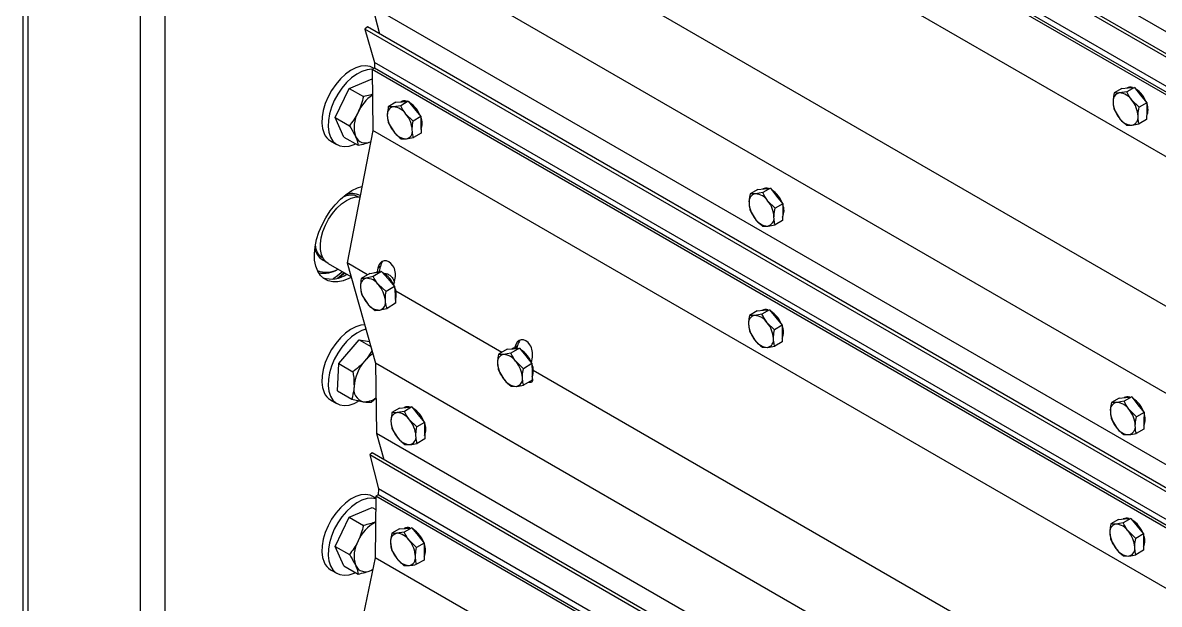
# Model space of a CAD drawing. Header units: millimetres. Extents: x -361 to 14022, y -1822 to 1455.
# Drawn here: x 3968.98 to 3989.14, y 875.41 to 885.72 of the extents above; entities that cross this region are included whole.
import ezdxf

# ---------------------------------------------------------------- set-up
doc = ezdxf.new("R2010")
doc.units = ezdxf.units.MM

msp = doc.modelspace()

# ---------------------------------------------------------------- linework, layer by layer
at = {"color": 7, "linetype": 'Continuous', "lineweight": 25}
for p, q in [((3968.976014, 941.413075), (3968.976014, 859.248655)), ((3969.067544, 941.285511), (3969.067544, 859.121092)), ((3971.056281, 940.137437), (3971.056281, 857.973018)), ((4037.697955, 857.598387), (3975.249491, 893.649118)), ((4037.697955, 857.210397), (3975.174702, 893.304302)), ((4037.697955, 857.146086), (3975.130388, 893.265573)), ((4037.697955, 856.47824), (3975.239249, 892.534883)), ((4037.697955, 856.528736), (3975.283441, 892.559868)), ((4037.697955, 856.631851), (3975.284352, 892.662456)), ((4037.697955, 855.380311), (3975.229543, 891.442557)), ((4037.697955, 851.183063), (3975.19244, 887.266728)), ((3989.405167, 880.609826), (3978.033815, 887.174368)), ((4037.697955, 849.916648), (3975.181245, 886.006776)), ((3975.181245, 886.006776), (3975.304079, 885.525604)), ((3975.091041, 885.648589), (3975.047014, 885.608799)), ((4037.697955, 849.506387), (3975.091041, 885.648589)), ((4037.697955, 849.44118), (3975.047014, 885.608799)), ((3975.047014, 885.608799), (3975.215331, 885.018439)), ((4037.697955, 848.947988), (3975.215331, 885.018439)), ((3975.215331, 885.018439), (3975.216543, 884.917081)), ((3975.216543, 884.917081), (3975.172353, 884.890871)), ((4037.697955, 848.795609), (3975.172353, 884.890871)), ((3975.172353, 884.890871), (3975.18526, 883.811644)), ((3975.209523, 884.912917), (3975.187756, 884.925483)), ((4037.697955, 848.84733), (3975.216543, 884.917081)), ((3974.767382, 884.557878), (3975.17209, 884.729555)), ((3975.17209, 884.729555), (3975.174298, 884.72828)), ((3974.518564, 884.040487), (3974.767382, 884.557878)), ((3974.767382, 884.557878), (3975.018647, 884.412826)), ((3988.472619, 884.55499), (3988.337683, 884.4787)), ((3988.55997, 884.49921), (3988.429091, 884.477797)), ((3988.472619, 884.55499), (3988.583762, 884.565245)), ((3988.560569, 884.563877), (3988.558937, 884.562954)), ((3988.694906, 884.5755), (3988.55997, 884.49921)), ((3988.583762, 884.565245), (3988.694906, 884.5755)), ((3988.694906, 884.5755), (3988.804733, 884.437681)), ((3988.804733, 884.437681), (3988.914561, 884.299863)), ((3975.595905, 884.312824), (3975.460975, 884.232793)), ((3975.680196, 884.251527), (3975.550851, 884.230455)), ((3975.595905, 884.312824), (3975.705516, 884.322191)), ((3975.681301, 884.320846), (3975.679876, 884.32)), ((3975.815126, 884.331558), (3975.680196, 884.251527)), ((3975.705516, 884.322191), (3975.815126, 884.331558)), ((3975.815126, 884.331558), (3975.926487, 884.194627)), ((3988.779625, 884.223573), (3988.650062, 884.350233)), ((3988.914561, 884.299863), (3988.779625, 884.223573)), ((3988.914561, 884.299863), (3988.913245, 884.151789)), ((3974.518564, 884.040487), (3974.769829, 883.895435)), ((3974.674453, 883.694773), (3974.518564, 884.040487)), ((3975.902916, 883.977666), (3975.771822, 884.102892)), ((3976.037847, 884.057697), (3975.902916, 883.977666)), ((3975.926487, 884.194627), (3976.037847, 884.057697)), ((3976.037847, 884.057697), (3976.039597, 883.911399)), ((3988.335052, 884.182553), (3988.425144, 884.033576)), ((3988.913245, 884.151789), (3988.911929, 884.003715)), ((3975.18526, 883.811644), (3974.728014, 881.462928)), ((4037.697955, 847.723834), (3975.18526, 883.811644)), ((3975.464474, 883.940197), (3975.5561, 883.791561)), ((3976.039597, 883.911399), (3976.041346, 883.765101)), ((3988.554707, 883.906916), (3988.646115, 883.906013)), ((3988.911929, 884.003715), (3988.776993, 883.927425)), ((3974.437817, 883.626409), (3974.548302, 883.562627)), ((3974.674453, 883.694773), (3974.925718, 883.549721)), ((3975.687195, 883.666336), (3975.777071, 883.663998)), ((3976.041346, 883.765101), (3975.906416, 883.68507)), ((3974.922373, 882.63783), (3974.908709, 882.645718)), ((3974.915883, 882.641382), (3974.908709, 882.645718)), ((3982.015697, 882.765861), (3981.880761, 882.689571)), ((3982.103048, 882.710081), (3981.972169, 882.688668)), ((3982.015697, 882.765861), (3982.126841, 882.776116)), ((3982.103647, 882.774748), (3982.102015, 882.773825)), ((3982.237984, 882.78637), (3982.103048, 882.710081)), ((3982.126841, 882.776116), (3982.237984, 882.78637)), ((3982.237984, 882.78637), (3982.347811, 882.648552)), ((3982.347811, 882.648552), (3982.457639, 882.510733)), ((3981.87813, 882.393424), (3981.968222, 882.244447)), ((3982.322703, 882.434443), (3982.19314, 882.561104)), ((3982.457639, 882.510733), (3982.322703, 882.434443)), ((3982.457639, 882.510733), (3982.456323, 882.36266)), ((3982.455008, 882.214586), (3982.320072, 882.138296)), ((3982.456323, 882.36266), (3982.455008, 882.214586)), ((3982.097785, 882.117786), (3982.189193, 882.116883)), ((3974.252133, 881.585553), (3974.28376, 881.563157)), ((3974.28376, 881.563157), (3974.297424, 881.555269)), ((3974.391612, 881.453987), (3974.797332, 881.21977)), ((3975.093204, 881.252108), (3974.728014, 881.462928)), ((3974.728014, 881.462928), (3975.234603, 879.685889)), ((3975.321312, 881.398621), (3975.275563, 881.371486)), ((3975.303199, 881.305584), (3975.321312, 881.398621)), ((3975.130482, 881.274218), (3974.97898, 881.184358)), ((3975.190654, 881.221126), (3975.065083, 881.191037)), ((3975.130482, 881.274218), (3975.236319, 881.292602)), ((3975.342156, 881.310986), (3975.190654, 881.221126)), ((3975.222417, 881.292585), (3975.216701, 881.289194)), ((3975.236319, 881.292602), (3975.342156, 881.310986)), ((3975.275563, 881.371486), (3975.262891, 881.306396)), ((3975.342156, 881.310986), (3975.456785, 881.179228)), ((3975.427076, 881.26864), (3975.408621, 881.257694)), ((3975.560297, 881.066406), (3975.584922, 881.192897)), ((3975.419913, 880.95761), (3975.285549, 881.077663)), ((3975.571415, 881.047469), (3975.419913, 880.95761)), ((3975.456785, 881.179228), (3975.571415, 881.047469)), ((3975.571415, 881.047469), (3975.580208, 880.897327)), ((3974.996566, 880.884074), (3975.091461, 880.740611)), ((3975.580208, 880.897327), (3975.589001, 880.747185)), ((3977.474751, 879.87727), (3975.595325, 880.96224)), ((3975.225825, 880.620557), (3975.311928, 880.627236)), ((3975.589001, 880.747185), (3975.437499, 880.657325)), ((3982.00406, 880.613475), (3981.86913, 880.533444)), ((3982.00406, 880.613475), (3982.113671, 880.622842)), ((3982.089457, 880.621496), (3982.088031, 880.620651)), ((3982.223282, 880.632209), (3982.088351, 880.552178)), ((3982.113671, 880.622842), (3982.223282, 880.632209)), ((3982.223282, 880.632209), (3982.334642, 880.495278)), ((3982.088351, 880.552178), (3981.959006, 880.531106)), ((3982.311072, 880.278316), (3982.179977, 880.403542)), ((3982.334642, 880.495278), (3982.446002, 880.358347)), ((3981.872629, 880.240848), (3981.964255, 880.092212)), ((3982.446002, 880.358347), (3982.311072, 880.278316)), ((3982.446002, 880.358347), (3982.447752, 880.212049)), ((3982.447752, 880.212049), (3982.449502, 880.065751)), ((3974.580519, 879.677362), (3974.943965, 880.101892)), ((3974.943965, 880.101892), (3975.149902, 879.983007)), ((3974.943965, 880.101892), (3975.124769, 880.07117)), ((3977.751991, 879.995419), (3977.706243, 879.968285)), ((3977.74337, 879.951136), (3977.751991, 879.995419)), ((3982.449502, 880.065751), (3982.314571, 879.985721)), ((3977.567094, 879.932041), (3977.415593, 879.842181)), ((3977.634814, 879.860915), (3977.505469, 879.839843)), ((3977.567094, 879.932041), (3977.676705, 879.941408)), ((3977.786316, 879.950775), (3977.634814, 879.860915)), ((3977.652491, 879.940063), (3977.651065, 879.939217)), ((3977.676705, 879.941408), (3977.786316, 879.950775)), ((3977.706243, 879.968285), (3977.703624, 879.954832)), ((3977.786316, 879.950775), (3977.897676, 879.813844)), ((3977.897676, 879.813844), (3978.009036, 879.676913)), ((3977.997652, 879.697492), (3978.015602, 879.789695)), ((3982.09535, 879.966986), (3982.185226, 879.964648)), ((3974.559826, 879.194592), (3974.580519, 879.677362)), ((3974.580519, 879.677362), (3974.831784, 879.53231)), ((4037.697955, 843.626563), (3975.234603, 879.685889)), ((3975.234603, 879.685889), (3975.249491, 878.441045)), ((3977.857534, 879.587054), (3977.72644, 879.71228)), ((3978.009036, 879.676913), (3977.857534, 879.587054)), ((3978.009036, 879.676913), (3978.010786, 879.530616)), ((3977.419092, 879.549585), (3977.510718, 879.400949)), ((3978.012535, 879.384318), (3977.861034, 879.294458)), ((3978.010786, 879.530616), (3978.012535, 879.384318)), ((3978.019845, 879.434942), (3978.015049, 879.451765)), ((3989.407178, 872.988827), (3978.032519, 879.555277)), ((3974.559826, 879.194592), (3974.811091, 879.04954)), ((3977.641812, 879.275724), (3977.731689, 879.273386)), ((3974.437817, 879.033367), (3974.548302, 878.969585)), ((3975.153843, 878.9913), (3975.242055, 879.062827)), ((3988.423853, 879.066511), (3988.288916, 878.990221)), ((3988.511203, 879.010731), (3988.380324, 878.989318)), ((3988.423853, 879.066511), (3988.534996, 879.076766)), ((3988.511803, 879.075399), (3988.51017, 879.074476)), ((3988.646139, 879.087021), (3988.511203, 879.010731)), ((3988.534996, 879.076766), (3988.646139, 879.087021)), ((3988.646139, 879.087021), (3988.755967, 878.949203)), ((3975.660758, 878.89016), (3975.525828, 878.810129)), ((3975.745049, 878.828863), (3975.615704, 878.807791)), ((3975.660758, 878.89016), (3975.770369, 878.899527)), ((3975.746155, 878.898182), (3975.744729, 878.897336)), ((3975.87998, 878.908894), (3975.745049, 878.828863)), ((3975.770369, 878.899527), (3975.87998, 878.908894)), ((3975.87998, 878.908894), (3975.99134, 878.771963)), ((3975.99134, 878.771963), (3976.1027, 878.635032)), ((3988.730858, 878.735094), (3988.601295, 878.861755)), ((3988.865794, 878.811384), (3988.730858, 878.735094)), ((3988.755967, 878.949203), (3988.865794, 878.811384)), ((3988.865794, 878.811384), (3988.864479, 878.66331)), ((3975.96777, 878.555002), (3975.836675, 878.680227)), ((3976.1027, 878.635032), (3975.96777, 878.555002)), ((3976.1027, 878.635032), (3976.10445, 878.488734)), ((3988.286285, 878.694074), (3988.376377, 878.545098)), ((3988.864479, 878.66331), (3988.863163, 878.515237)), ((4037.697955, 842.390314), (3975.249491, 878.441045)), ((3975.249491, 878.441045), (3975.381905, 877.976614)), ((3975.529327, 878.517533), (3975.620953, 878.368897)), ((3976.10445, 878.488734), (3976.106199, 878.342436)), ((3988.50594, 878.418437), (3988.597348, 878.417534)), ((3988.863163, 878.515237), (3988.728227, 878.438947)), ((3975.752048, 878.243671), (3975.841924, 878.241333)), ((3976.106199, 878.342436), (3975.971269, 878.262406)), ((3975.174702, 878.09623), (3975.130388, 878.0575)), ((4037.697955, 841.938013), (3975.130388, 878.0575)), ((3975.130388, 878.0575), (3975.284352, 877.454384)), ((4037.697955, 842.002324), (3975.174702, 878.09623)), ((3975.283441, 877.351795), (3975.239249, 877.32681)), ((3975.284352, 877.454384), (3975.283441, 877.351795)), ((4037.697955, 841.320663), (3975.283441, 877.351795)), ((4037.697955, 841.423778), (3975.284352, 877.454384)), ((3975.238939, 877.291899), (3975.187756, 877.321446)), ((3975.239249, 877.32681), (3975.229543, 876.234485)), ((4037.697955, 841.270167), (3975.239249, 877.32681)), ((3974.518564, 876.436451), (3974.767382, 876.953842)), ((3974.767382, 876.953842), (3975.17209, 877.125519)), ((3974.767382, 876.953842), (3975.018647, 876.80879)), ((3975.17209, 877.125519), (3975.237127, 877.087974)), ((3975.656309, 876.745616), (3975.767452, 876.755871)), ((3975.744259, 876.754503), (3975.742626, 876.75358)), ((3975.878595, 876.766126), (3975.743659, 876.689836)), ((3975.767452, 876.755871), (3975.878595, 876.766126)), ((3975.878595, 876.766126), (3975.988423, 876.628307)), ((3988.412216, 876.914126), (3988.277285, 876.834095)), ((3988.496506, 876.852829), (3988.367161, 876.831757)), ((3988.412216, 876.914126), (3988.521826, 876.923493)), ((3988.497612, 876.922147), (3988.496186, 876.921302)), ((3988.631437, 876.93286), (3988.496506, 876.852829)), ((3988.521826, 876.923493), (3988.631437, 876.93286)), ((3988.631437, 876.93286), (3988.742797, 876.795929)), ((3988.742797, 876.795929), (3988.854157, 876.658998)), ((3975.656309, 876.745616), (3975.521373, 876.669326)), ((3975.743659, 876.689836), (3975.612781, 876.668423)), ((3975.988423, 876.628307), (3976.09825, 876.490488)), ((3988.719227, 876.578967), (3988.588132, 876.704193)), ((3988.854157, 876.658998), (3988.719227, 876.578967)), ((3988.854157, 876.658998), (3988.855907, 876.5127)), ((3974.518564, 876.436451), (3974.769829, 876.291399)), ((3974.674453, 876.090737), (3974.518564, 876.436451)), ((3975.518741, 876.373179), (3975.608834, 876.224202)), ((3975.963314, 876.414198), (3975.833751, 876.540859)), ((3976.09825, 876.490488), (3975.963314, 876.414198)), ((3976.09825, 876.490488), (3976.096935, 876.342415)), ((3988.280784, 876.541499), (3988.37241, 876.392863)), ((3988.857657, 876.366402), (3988.722726, 876.286371)), ((3988.855907, 876.5127), (3988.857657, 876.366402)), ((3975.229543, 876.234485), (3974.729054, 873.874093)), ((4037.697955, 840.172238), (3975.229543, 876.234485)), ((3976.095619, 876.194341), (3975.960683, 876.118051)), ((3976.096935, 876.342415), (3976.095619, 876.194341)), ((3988.503505, 876.267637), (3988.593381, 876.265299)), ((3974.437817, 876.022373), (3974.548302, 875.958591)), ((3974.674453, 876.090737), (3974.925718, 875.945685)), ((3975.185168, 876.025201), (3975.15965, 876.013294)), ((3975.738396, 876.097541), (3975.829804, 876.096639))]:
    msp.add_line(p, q, dxfattribs=at)
at = {"color": 8, "linetype": 'Continuous', "lineweight": 25}
msp.add_line((3971.498223, 937.224913), (3971.498223, 860.779877), dxfattribs=at)
at = {"color": 7, "linetype": 'Continuous', "lineweight": 25, "flags": 128}
for points in [[(3975.187756, 884.925483), (3975.13601, 884.948057), (3975.05809, 884.960512), (3974.972716, 884.952167), (3974.882483, 884.923275), (3974.790132, 884.874714), (3974.698469, 884.807961), (3974.61028, 884.725042), (3974.528244, 884.628478), (3974.454853, 884.521202), (3974.392338, 884.406474), (3974.342599, 884.28778), (3974.307145, 884.168727), (3974.287056, 884.052931), (3974.28294, 883.943912), (3974.294923, 883.844981), (3974.322642, 883.759145)], [(3975.181263, 884.896155), (3975.168575, 884.89673), (3975.083201, 884.888385), (3974.992968, 884.859493), (3974.900617, 884.810933), (3974.808954, 884.744179), (3974.720765, 884.66126), (3974.638729, 884.564696), (3974.565339, 884.45742), (3974.502824, 884.342692), (3974.453084, 884.223998), (3974.417631, 884.104945), (3974.397541, 883.989149), (3974.393425, 883.88013), (3974.405409, 883.781199), (3974.433127, 883.695363)], [(3974.433127, 883.695363), (3974.475739, 883.62523), (3974.531948, 883.57293), (3974.600047, 883.540053), (3974.677968, 883.527598), (3974.763342, 883.535943), (3974.853575, 883.564835), (3974.879333, 883.576499)], [(3974.812786, 882.744932), (3974.913979, 882.794378), (3974.992195, 882.819935)], [(3974.800918, 881.207189), (3974.762041, 881.186869), (3974.661739, 881.146857), (3974.564978, 881.126359), (3974.474025, 881.125856), (3974.391013, 881.14536), (3974.317887, 881.184414), (3974.25636, 881.242102), (3974.207876, 881.317073), (3974.17357, 881.407568), (3974.154247, 881.511468), (3974.15036, 881.626336), (3974.161999, 881.749479), (3974.188893, 881.878013), (3974.230409, 882.008924), (3974.285576, 882.139143), (3974.353101, 882.265619), (3974.4314, 882.385386), (3974.518639, 882.495638), (3974.612772, 882.593791), (3974.711593, 882.677543), (3974.812786, 882.744932)], [(3974.391612, 881.453987), (3974.352722, 881.482431), (3974.30599, 881.539996), (3974.273506, 881.614262), (3974.256377, 881.702702), (3974.255186, 881.802302), (3974.269973, 881.909672), (3974.300235, 882.021155), (3974.344942, 882.132954), (3974.40257, 882.241263), (3974.471158, 882.342392), (3974.54837, 882.432899), (3974.631576, 882.509701), (3974.717943, 882.570183), (3974.80453, 882.612285), (3974.888388, 882.634573), (3974.956632, 882.637258)], [(3974.56082, 881.194183), (3974.581892, 881.210716), (3974.67495, 881.290419)], [(3974.687317, 881.28328), (3974.632337, 881.235094), (3974.595869, 881.205272)], [(3975.222417, 881.292585), (3975.266885, 881.306864), (3975.303199, 881.305584)], [(3975.040312, 880.367433), (3974.972716, 880.359125), (3974.882483, 880.330233), (3974.790132, 880.281672), (3974.698469, 880.214919), (3974.61028, 880.132), (3974.528244, 880.035436), (3974.454853, 879.92816), (3974.392338, 879.813432), (3974.342599, 879.694738), (3974.307145, 879.575685), (3974.287056, 879.459889), (3974.28294, 879.35087), (3974.294923, 879.251939), (3974.322642, 879.166103)], [(3975.062282, 880.290364), (3974.992968, 880.266451), (3974.900617, 880.217891), (3974.808954, 880.151137), (3974.720765, 880.068218), (3974.638729, 879.971654), (3974.565339, 879.864378), (3974.502824, 879.74965), (3974.453084, 879.630956), (3974.417631, 879.511903), (3974.397541, 879.396107), (3974.393425, 879.287088), (3974.405409, 879.188157), (3974.433127, 879.102321)], [(3974.433127, 879.102321), (3974.475739, 879.032188), (3974.531948, 878.979888), (3974.600047, 878.947011), (3974.677968, 878.934556), (3974.763342, 878.942901), (3974.853575, 878.971793), (3974.930108, 879.010714)], [(3975.187756, 877.321446), (3975.13601, 877.34402), (3975.05809, 877.356475), (3974.972716, 877.34813), (3974.882483, 877.319239), (3974.790132, 877.270678), (3974.698469, 877.203924), (3974.61028, 877.121006), (3974.528244, 877.024441), (3974.454853, 876.917166), (3974.392338, 876.802438), (3974.342599, 876.683744), (3974.307145, 876.564691), (3974.287056, 876.448895), (3974.28294, 876.339876), (3974.294923, 876.240945), (3974.322642, 876.155109)], [(3975.238855, 877.282485), (3975.168575, 877.292694), (3975.083201, 877.284348), (3974.992968, 877.255457), (3974.900617, 877.206896), (3974.808954, 877.140143), (3974.720765, 877.057224), (3974.638729, 876.960659), (3974.565339, 876.853384), (3974.502824, 876.738656), (3974.453084, 876.619962), (3974.417631, 876.500909), (3974.397541, 876.385113), (3974.393425, 876.276094), (3974.405409, 876.177163), (3974.433127, 876.091327)], [(3974.433127, 876.091327), (3974.475739, 876.021194), (3974.531948, 875.968894), (3974.600047, 875.936017), (3974.677968, 875.923562), (3974.763342, 875.931907), (3974.853575, 875.960799), (3974.879333, 875.972462)]]:
    msp.add_lwpolyline(points, dxfattribs=at)
at = {"color": 8, "linetype": 'Continuous', "lineweight": 25, "flags": 128}
msp.add_lwpolyline([(3974.649577, 881.305067), (3974.536445, 881.214238), (3974.485016, 881.178404)], dxfattribs=at)
at = {"color": 7, "linetype": 'Continuous', "lineweight": 25}
for centre, radius, start, end in [((3975.610859, 883.823689), 0.752835, 125.1207258, 155.4986023), ((3988.455071, 884.34024), 0.139989, 100.6953232, 188.5331771), ((3988.413407, 884.195459), 0.282774, 33.1850043, 86.8203722), ((3988.620277, 884.452304), 0.126545, 71.510323, 118.153237), ((3988.464606, 884.15229), 0.46942, 19.5554709, 57.5471594), ((3975.574903, 884.098588), 0.134043, 100.3370645, 190.2264623), ((3975.531888, 883.942438), 0.288641, 33.7722361, 86.2331404), ((3975.741455, 884.212459), 0.12396, 69.9370339, 119.0296317), ((3975.5803, 883.898732), 0.481209, 20.2238943, 58.0161973), ((3988.792997, 884.336736), 0.476678, 182.0759805, 219.4930678), ((3988.282209, 884.047074), 0.476678, 2.0759805, 39.4930678), ((3988.653127, 884.179222), 0.283127, 336.3520258, 22.6298248), ((3975.397602, 883.866827), 0.543123, 150.3025872, 197.4069253), ((3975.925896, 884.103443), 0.483755, 183.3955817, 220.1438852), ((3975.402026, 883.79101), 0.483755, 3.3955817, 40.1438852), ((3975.78323, 883.934376), 0.279172, 337.2142046, 24.156204), ((3988.661799, 884.188351), 0.282774, 213.1850043, 266.8203722), ((3988.620135, 884.043569), 0.139989, 280.6953232, 8.5331771), ((3975.753018, 883.795865), 0.134043, 280.3370645, 10.2264623), ((3974.579793, 883.865938), 0.278445, 202.5527925, 239.3434217), ((3975.057075, 883.785998), 0.195582, 204.6750075, 297.1734363), ((3975.796033, 883.952015), 0.288641, 213.7722361, 266.2331404), ((3981.998149, 882.551111), 0.139989, 100.6953232, 188.5331771), ((3981.956485, 882.40633), 0.282774, 33.1850043, 86.8203722), ((3982.163355, 882.663175), 0.126545, 71.510323, 118.153237), ((3982.007684, 882.36316), 0.46942, 19.5554709, 57.5471594), ((3982.336075, 882.547607), 0.476678, 182.0759805, 219.4930678), ((3981.825287, 882.257944), 0.476678, 2.0759805, 39.4930678), ((3982.196206, 882.390092), 0.283127, 336.3520258, 22.6298248), ((3982.204878, 882.399221), 0.282774, 213.1850043, 266.8203722), ((3982.163213, 882.25444), 0.139989, 280.6953232, 8.5331771), ((3974.362893, 881.716634), 0.419341, 247.4288685, 299.4589945), ((3974.313139, 881.781439), 0.502234, 259.8241406, 300.8894288), ((3974.440546, 881.679969), 0.50281, 254.0016935, 304.3696981), ((3975.106771, 881.054828), 0.142446, 107.0172725, 193.1127913), ((3975.067523, 880.924737), 0.266312, 35.0462316, 90.5249314), ((3975.132603, 880.879511), 0.467092, 21.8944344, 60.1520331), ((3975.462467, 881.071014), 0.496802, 185.602765, 221.6870472), ((3974.914543, 880.747259), 0.496802, 5.602765, 41.6870472), ((3975.301546, 880.906321), 0.30138, 340.4672708, 26.2360128), ((3975.270239, 880.763446), 0.142446, 287.0172725, 13.1127913), ((3975.309488, 880.893537), 0.266312, 215.0462316, 270.5249314), ((3982.14961, 880.51311), 0.12396, 69.9370339, 119.0296317), ((3981.988455, 880.199383), 0.481209, 20.2238943, 58.0161973), ((3981.983058, 880.399239), 0.134043, 100.3370645, 190.2264623), ((3982.334051, 880.404094), 0.483755, 183.3955817, 220.1438852), ((3981.940043, 880.243089), 0.288641, 33.7722361, 86.2331404), ((3981.810181, 880.091661), 0.483755, 3.3955817, 40.1438852), ((3982.191385, 880.235027), 0.279172, 337.2142046, 24.156204), ((3982.204189, 880.252665), 0.288641, 213.7722361, 266.2331404), ((3982.161173, 880.096516), 0.134043, 280.3370645, 10.2264623), ((3975.538214, 879.314415), 0.642544, 123.1239142, 140.1267044), ((3977.529521, 879.707976), 0.134043, 100.3370645, 190.2264623), ((3977.486506, 879.551826), 0.288641, 33.7722361, 86.2331404), ((3977.712644, 879.831676), 0.12396, 69.9370339, 119.0296317), ((3977.551489, 879.517949), 0.481209, 20.2238943, 58.0161973), ((3975.636171, 879.208603), 0.785774, 138.78431, 175.3214079), ((3977.880513, 879.712831), 0.483755, 183.3955817, 220.1438852), ((3977.356644, 879.400398), 0.483755, 3.3955817, 40.1438852), ((3977.754419, 879.553593), 0.279172, 337.2142046, 24.156204), ((3977.750651, 879.561403), 0.288641, 213.7722361, 266.2331404), ((3977.707636, 879.405253), 0.134043, 280.3370645, 10.2264623), ((3974.579793, 879.272896), 0.278445, 202.5527925, 239.3434217), ((3975.080281, 879.224803), 0.232257, 168.0999711, 253.4301053), ((3975.03955, 879.331975), 0.33077, 265.5775775, 307.730515), ((3988.406304, 878.851762), 0.139989, 100.6953232, 188.5331771), ((3988.36464, 878.70698), 0.282774, 33.1850043, 86.8203722), ((3988.57151, 878.963826), 0.126545, 71.510323, 118.153237), ((3988.41584, 878.663811), 0.46942, 19.5554709, 57.5471594), ((3975.639756, 878.675924), 0.134043, 100.3370645, 190.2264623), ((3975.596741, 878.519774), 0.288641, 33.7722361, 86.2331404), ((3975.806308, 878.789795), 0.12396, 69.9370339, 119.0296317), ((3975.645153, 878.476068), 0.481209, 20.2238943, 58.0161973), ((3988.74423, 878.848258), 0.476678, 182.0759805, 219.4930678), ((3988.233442, 878.558595), 0.476678, 2.0759805, 39.4930678), ((3988.604361, 878.690743), 0.283127, 336.3520258, 22.6298248), ((3975.990749, 878.680779), 0.483755, 183.3955817, 220.1438852), ((3975.466879, 878.368346), 0.483755, 3.3955817, 40.1438852), ((3975.848083, 878.511712), 0.279172, 337.2142046, 24.156204), ((3988.571368, 878.555091), 0.139989, 280.6953232, 8.5331771), ((3975.860887, 878.52935), 0.288641, 213.7722361, 266.2331404), ((3975.817871, 878.373201), 0.134043, 280.3370645, 10.2264623), ((3988.613033, 878.699872), 0.282774, 213.1850043, 266.8203722), ((3975.580767, 876.240467), 0.71685, 118.8223263, 156.0149674), ((3975.803966, 876.64293), 0.126545, 71.510323, 118.153237), ((3988.391214, 876.69989), 0.134043, 100.3370645, 190.2264623), ((3988.348198, 876.54374), 0.288641, 33.7722361, 86.2331404), ((3988.557765, 876.81376), 0.12396, 69.9370339, 119.0296317), ((3988.39661, 876.500034), 0.481209, 20.2238943, 58.0161973), ((3975.638761, 876.530866), 0.139989, 100.6953232, 188.5331771), ((3975.597096, 876.386085), 0.282774, 33.1850043, 86.8203722), ((3975.648296, 876.342916), 0.46942, 19.5554709, 57.5471594), ((3988.742206, 876.704744), 0.483755, 183.3955817, 220.1438852), ((3988.218336, 876.392312), 0.483755, 3.3955817, 40.1438852), ((3988.59954, 876.535678), 0.279172, 337.2142046, 24.156204), ((3975.397602, 876.262791), 0.543123, 150.3025872, 197.4069253), ((3975.976686, 876.527362), 0.476678, 182.0759805, 219.4930678), ((3975.465899, 876.237699), 0.476678, 2.0759805, 39.4930678), ((3975.836817, 876.369847), 0.283127, 336.3520258, 22.6298248), ((3988.612344, 876.553316), 0.288641, 213.7722361, 266.2331404), ((3988.569329, 876.397166), 0.134043, 280.3370645, 10.2264623), ((3974.579793, 876.261902), 0.278445, 202.5527925, 239.3434217), ((3975.845489, 876.378977), 0.282774, 213.1850043, 266.8203722), ((3975.803824, 876.234195), 0.139989, 280.6953232, 8.5331771), ((3975.059071, 876.184265), 0.198361, 205.0386888, 300.467355)]:
    msp.add_arc(centre, radius, start, end, dxfattribs=at)
at = {"color": 8, "linetype": 'Continuous', "lineweight": 25}
for centre, radius, start, end in [((3974.82156, 882.399922), 0.29393, 61.7198109, 115.1889843), ((3974.441006, 881.757516), 0.281623, 184.2052477, 249.0730431)]:
    msp.add_arc(centre, radius, start, end, dxfattribs=at)
at = {"color": 7, "linetype": 'Continuous', "lineweight": 25}
for centre, major_axis, ratio, start_param, end_param in [((3975.430243, 881.282191), (-0.051828, 0.217876), 0.692818262, 4.132742217, 7.274334871), ((3975.475991, 881.309326), (-0.051828, 0.217876), 0.692818262, 0.466929179, 0.991149564), ((3975.434485, 880.927438), (-0.146068, 0.166997), 0.401133331, 3.265743668, 3.747277056), ((3977.860922, 879.87899), (-0.051828, 0.217876), 0.692818262, 4.132742217, 7.274334871), ((3977.906671, 879.906125), (-0.051828, 0.217876), 0.692818262, 0.466929179, 0.991149564), ((3977.865165, 879.524236), (-0.146068, 0.166997), 0.401133331, 2.602360174, 3.846083137), ((3977.910913, 879.551371), (-0.146068, 0.166997), 0.401133331, 2.602360174, 2.768292738)]:
    msp.add_ellipse(centre, major_axis=major_axis, ratio=ratio, start_param=start_param, end_param=end_param, dxfattribs=at)
for points, knots in [([(3975.018647, 884.412826), (3975.007268, 884.365718), (3974.984302, 884.270637), (3974.945429, 884.181084), (3974.925816, 884.135901)], [0, 0, 0, 0, 0.495457963, 1, 1, 1, 1]), ([(3975.177575, 884.454281), (3975.163422, 884.449335), (3975.114628, 884.432283), (3975.058497, 884.420905), (3975.018647, 884.412826)], [0, 0, 0, 0, 0.29005588, 1, 1, 1, 1]), ([(3988.337683, 884.4787), (3988.329279, 884.436622), (3988.318338, 884.381843), (3988.316953, 884.331208), (3988.316632, 884.319469)], [0, 0, 0, 0, 0.768150727, 1, 1, 1, 1]), ([(3988.429091, 884.477797), (3988.426476, 884.477565), (3988.389225, 884.474261), (3988.362517, 884.476561), (3988.337683, 884.4787)], [0, 0, 0, 0, 0.070200577, 1, 1, 1, 1]), ([(3988.650062, 884.350233), (3988.647478, 884.353512), (3988.610671, 884.40021), (3988.584398, 884.451511), (3988.55997, 884.49921)], [0, 0, 0, 0, 0.070200577, 1, 1, 1, 1]), ([(3975.460975, 884.232793), (3975.453347, 884.190941), (3975.443418, 884.136457), (3975.44307, 884.086397), (3975.44299, 884.07479)], [0, 0, 0, 0, 0.768150727, 1, 1, 1, 1]), ([(3975.550851, 884.230455), (3975.548272, 884.230245), (3975.511539, 884.227248), (3975.485337, 884.230122), (3975.460975, 884.232793)], [0, 0, 0, 0, 0.070200577, 1, 1, 1, 1]), ([(3975.771822, 884.102892), (3975.769202, 884.106149), (3975.731877, 884.152556), (3975.705097, 884.203842), (3975.680196, 884.251527)], [0, 0, 0, 0, 0.0702005767, 1, 1, 1, 1]), ([(3988.316632, 884.319469), (3988.318767, 884.28132), (3988.321473, 884.23297), (3988.332686, 884.191337), (3988.335052, 884.182553)], [0, 0, 0, 0, 0.7889992378, 1, 1, 1, 1]), ([(3988.758574, 884.064341), (3988.758895, 884.076081), (3988.76028, 884.126716), (3988.77122, 884.181494), (3988.779625, 884.223573)], [0, 0, 0, 0, 0.231849273, 1, 1, 1, 1]), ([(3974.925816, 884.135901), (3974.922829, 884.129791), (3974.900212, 884.08352), (3974.85121, 883.999948), (3974.797121, 883.930485), (3974.769829, 883.895435)], [0, 0, 0, 0, 0.070085768, 0.530782234, 1, 1, 1, 1]), ([(3975.44299, 884.07479), (3975.445944, 884.037185), (3975.449687, 883.989523), (3975.461898, 883.948792), (3975.464474, 883.940197)], [0, 0, 0, 0, 0.788999238, 1, 1, 1, 1]), ([(3988.425144, 884.033576), (3988.427767, 884.03032), (3988.465136, 883.983939), (3988.51155, 883.944027), (3988.554707, 883.906916)], [0, 0, 0, 0, 0.070200577, 1, 1, 1, 1]), ([(3988.776993, 883.927425), (3988.774627, 883.93621), (3988.763415, 883.977842), (3988.760709, 884.026193), (3988.758574, 884.064341)], [0, 0, 0, 0, 0.211000762, 1, 1, 1, 1]), ([(3974.769829, 883.895435), (3974.77814, 883.882785), (3974.822188, 883.815746), (3974.853747, 883.754245), (3974.879351, 883.704349)], [0, 0, 0, 0, 0.188696452, 1, 1, 1, 1]), ([(3975.884932, 883.819663), (3975.885012, 883.831269), (3975.88536, 883.881329), (3975.895289, 883.935814), (3975.902916, 883.977666)], [0, 0, 0, 0, 0.231849273, 1, 1, 1, 1]), ([(3975.906416, 883.68507), (3975.903839, 883.693664), (3975.891629, 883.734396), (3975.887885, 883.782058), (3975.884932, 883.819663)], [0, 0, 0, 0, 0.211000762, 1, 1, 1, 1]), ([(3988.646115, 883.906013), (3988.648769, 883.906267), (3988.686582, 883.909889), (3988.733432, 883.918976), (3988.776993, 883.927425)], [0, 0, 0, 0, 0.0702005767, 1, 1, 1, 1]), ([(3974.879351, 883.704349), (3974.884707, 883.691984), (3974.909688, 883.634306), (3974.918665, 883.586936), (3974.925718, 883.549721)], [0, 0, 0, 0, 0.214377504, 1, 1, 1, 1]), ([(3974.925718, 883.549721), (3974.96747, 883.558519), (3975.046761, 883.575225), (3975.114485, 883.600719), (3975.146547, 883.612788)], [0, 0, 0, 0, 0.52657131, 1, 1, 1, 1]), ([(3975.5561, 883.791561), (3975.558759, 883.788327), (3975.596645, 883.742254), (3975.643567, 883.702914), (3975.687195, 883.666336)], [0, 0, 0, 0, 0.070200577, 1, 1, 1, 1]), ([(3975.777071, 883.663998), (3975.779689, 883.664231), (3975.816984, 883.667561), (3975.863326, 883.676634), (3975.906416, 883.68507)], [0, 0, 0, 0, 0.070200577, 1, 1, 1, 1]), ([(3974.671112, 882.640463), (3974.693255, 882.649037), (3974.740092, 882.667172), (3974.805493, 882.673985), (3974.865932, 882.667526), (3974.898641, 882.650125), (3974.914789, 882.641534)], [0, 0, 0, 0, 0.230485827, 0.487521914, 0.746992659, 1, 1, 1, 1]), ([(3981.880761, 882.689571), (3981.872357, 882.647492), (3981.861416, 882.592714), (3981.860031, 882.542079), (3981.85971, 882.530339)], [0, 0, 0, 0, 0.768150727, 1, 1, 1, 1]), ([(3981.972169, 882.688668), (3981.969554, 882.688436), (3981.932303, 882.685132), (3981.905595, 882.687432), (3981.880761, 882.689571)], [0, 0, 0, 0, 0.070200577, 1, 1, 1, 1]), ([(3982.19314, 882.561104), (3982.190556, 882.564382), (3982.15375, 882.611081), (3982.127476, 882.662381), (3982.103048, 882.710081)], [0, 0, 0, 0, 0.070200577, 1, 1, 1, 1]), ([(3981.85971, 882.530339), (3981.861845, 882.492191), (3981.864551, 882.443841), (3981.875764, 882.402208), (3981.87813, 882.393424)], [0, 0, 0, 0, 0.788999238, 1, 1, 1, 1]), ([(3982.301652, 882.275212), (3982.301973, 882.286951), (3982.303358, 882.337586), (3982.314299, 882.392365), (3982.322703, 882.434443)], [0, 0, 0, 0, 0.2318492728, 1, 1, 1, 1]), ([(3981.968222, 882.244447), (3981.970845, 882.241191), (3982.008214, 882.19481), (3982.054629, 882.154897), (3982.097785, 882.117786)], [0, 0, 0, 0, 0.070200577, 1, 1, 1, 1]), ([(3982.320072, 882.138296), (3982.317706, 882.147081), (3982.306493, 882.188713), (3982.303787, 882.237063), (3982.301652, 882.275212)], [0, 0, 0, 0, 0.211000762, 1, 1, 1, 1]), ([(3982.189193, 882.116883), (3982.191848, 882.117137), (3982.22966, 882.120759), (3982.27651, 882.129847), (3982.320072, 882.138296)], [0, 0, 0, 0, 0.070200577, 1, 1, 1, 1]), ([(3974.257097, 881.584964), (3974.250151, 881.590166), (3974.22718, 881.607369), (3974.199537, 881.654511), (3974.176434, 881.713964), (3974.171726, 881.759431), (3974.169936, 881.776715)], [0, 0, 0, 0, 0.144799971, 0.478887256, 0.801898404, 1, 1, 1, 1]), ([(3974.97898, 881.184358), (3974.973138, 881.141532), (3974.965531, 881.08578), (3974.967567, 881.034419), (3974.968039, 881.022511)], [0, 0, 0, 0, 0.768150728, 1, 1, 1, 1]), ([(3975.065083, 881.191037), (3975.062593, 881.190613), (3975.027134, 881.184572), (3975.002182, 881.184461), (3974.97898, 881.184358)], [0, 0, 0, 0, 0.070200577, 1, 1, 1, 1]), ([(3975.285549, 881.077663), (3975.282851, 881.080798), (3975.244423, 881.125458), (3975.21656, 881.175032), (3975.190654, 881.221126)], [0, 0, 0, 0, 0.070200577, 1, 1, 1, 1]), ([(3975.385631, 881.269009), (3975.391908, 881.270945), (3975.41503, 881.278077), (3975.460038, 881.264822), (3975.509276, 881.229634), (3975.547585, 881.179272), (3975.563678, 881.139553), (3975.571013, 881.121448)], [0, 0, 0, 0, 0.092273265, 0.339918835, 0.575196358, 0.806371799, 1, 1, 1, 1]), ([(3974.968039, 881.022511), (3974.972874, 880.983879), (3974.979002, 880.934916), (3974.993506, 880.892933), (3974.996566, 880.884074)], [0, 0, 0, 0, 0.788999238, 1, 1, 1, 1]), ([(3975.408971, 880.795762), (3975.408499, 880.80767), (3975.406464, 880.859031), (3975.41407, 880.914784), (3975.419913, 880.95761)], [0, 0, 0, 0, 0.231849273, 1, 1, 1, 1]), ([(3975.437499, 880.657325), (3975.434439, 880.666184), (3975.419935, 880.708167), (3975.413807, 880.75713), (3975.408971, 880.795762)], [0, 0, 0, 0, 0.211000762, 1, 1, 1, 1]), ([(3975.091461, 880.740611), (3975.094199, 880.737499), (3975.133188, 880.693172), (3975.181192, 880.655544), (3975.225825, 880.620557)], [0, 0, 0, 0, 0.070200577, 1, 1, 1, 1]), ([(3975.311928, 880.627236), (3975.314456, 880.627684), (3975.350477, 880.634058), (3975.395571, 880.646115), (3975.437499, 880.657325)], [0, 0, 0, 0, 0.0702005767, 1, 1, 1, 1]), ([(3981.86913, 880.533444), (3981.861503, 880.491592), (3981.851573, 880.437108), (3981.851226, 880.387047), (3981.851145, 880.375441)], [0, 0, 0, 0, 0.768150727, 1, 1, 1, 1]), ([(3981.851145, 880.375441), (3981.854099, 880.337836), (3981.857842, 880.290174), (3981.870053, 880.249442), (3981.872629, 880.240848)], [0, 0, 0, 0, 0.788999238, 1, 1, 1, 1]), ([(3981.959006, 880.531106), (3981.956427, 880.530896), (3981.919694, 880.527899), (3981.893492, 880.530772), (3981.86913, 880.533444)], [0, 0, 0, 0, 0.070200577, 1, 1, 1, 1]), ([(3982.179977, 880.403542), (3982.177357, 880.4068), (3982.140032, 880.453207), (3982.113252, 880.504493), (3982.088351, 880.552178)], [0, 0, 0, 0, 0.070200577, 1, 1, 1, 1]), ([(3982.293087, 880.120313), (3982.293167, 880.13192), (3982.293515, 880.18198), (3982.303444, 880.236464), (3982.311072, 880.278316)], [0, 0, 0, 0, 0.231849273, 1, 1, 1, 1]), ([(3981.964255, 880.092212), (3981.966915, 880.088978), (3982.004801, 880.042904), (3982.051722, 880.003565), (3982.09535, 879.966986)], [0, 0, 0, 0, 0.070200577, 1, 1, 1, 1]), ([(3982.185226, 879.964648), (3982.187844, 879.964882), (3982.225139, 879.968212), (3982.271482, 879.977285), (3982.314571, 879.985721)], [0, 0, 0, 0, 0.070200577, 1, 1, 1, 1]), ([(3982.314571, 879.985721), (3982.311995, 879.994315), (3982.299784, 880.035047), (3982.296041, 880.082708), (3982.293087, 880.120313)], [0, 0, 0, 0, 0.211000762, 1, 1, 1, 1]), ([(3975.170075, 879.912245), (3975.15706, 879.887802), (3975.122653, 879.823186), (3975.074822, 879.763472), (3975.045085, 879.726345)], [0, 0, 0, 0, 0.378266557, 1, 1, 1, 1]), ([(3977.415593, 879.842181), (3977.407965, 879.800329), (3977.398036, 879.745845), (3977.397688, 879.695785), (3977.397608, 879.684178)], [0, 0, 0, 0, 0.7681507276, 1, 1, 1, 1]), ([(3977.505469, 879.839843), (3977.50289, 879.839633), (3977.466157, 879.836636), (3977.439955, 879.83951), (3977.415593, 879.842181)], [0, 0, 0, 0, 0.070200577, 1, 1, 1, 1]), ([(3977.72644, 879.71228), (3977.723819, 879.715537), (3977.686495, 879.761944), (3977.659714, 879.81323), (3977.634814, 879.860915)], [0, 0, 0, 0, 0.070200577, 1, 1, 1, 1]), ([(3975.045085, 879.726345), (3975.04074, 879.721336), (3975.007835, 879.683399), (3974.939436, 879.615541), (3974.867886, 879.560222), (3974.831784, 879.53231)], [0, 0, 0, 0, 0.070085768, 0.530782234, 1, 1, 1, 1]), ([(3977.397608, 879.684178), (3977.400561, 879.646573), (3977.404305, 879.598911), (3977.416515, 879.55818), (3977.419092, 879.549585)], [0, 0, 0, 0, 0.788999238, 1, 1, 1, 1]), ([(3977.839549, 879.429051), (3977.83963, 879.440657), (3977.839977, 879.490717), (3977.849907, 879.545202), (3977.857534, 879.587054)], [0, 0, 0, 0, 0.231849273, 1, 1, 1, 1]), ([(3974.831784, 879.53231), (3974.834674, 879.515451), (3974.849988, 879.42611), (3974.851659, 879.341411), (3974.853015, 879.272695)], [0, 0, 0, 0, 0.1886964523, 1, 1, 1, 1]), ([(3977.510718, 879.400949), (3977.513377, 879.397715), (3977.551263, 879.351642), (3977.598185, 879.312302), (3977.641812, 879.275724)], [0, 0, 0, 0, 0.070200577, 1, 1, 1, 1]), ([(3977.861034, 879.294458), (3977.858457, 879.303052), (3977.846247, 879.343784), (3977.842503, 879.391446), (3977.839549, 879.429051)], [0, 0, 0, 0, 0.211000762, 1, 1, 1, 1]), ([(3974.853015, 879.272695), (3974.851967, 879.25536), (3974.847078, 879.174499), (3974.826924, 879.104518), (3974.811091, 879.04954)], [0, 0, 0, 0, 0.214377504, 1, 1, 1, 1]), ([(3977.731689, 879.273386), (3977.734307, 879.273619), (3977.771602, 879.276949), (3977.817944, 879.286022), (3977.861034, 879.294458)], [0, 0, 0, 0, 0.070200577, 1, 1, 1, 1]), ([(3974.811091, 879.04954), (3974.847749, 879.039715), (3974.921738, 879.019887), (3974.98309, 879.008125), (3975.014045, 879.00219)], [0, 0, 0, 0, 0.495457963, 1, 1, 1, 1]), ([(3975.014045, 879.00219), (3975.018069, 879.001522), (3975.048546, 878.99646), (3975.09965, 878.990586), (3975.135669, 878.991061), (3975.153843, 878.9913)], [0, 0, 0, 0, 0.070085768, 0.530782234, 1, 1, 1, 1]), ([(3988.288916, 878.990221), (3988.280512, 878.948143), (3988.269571, 878.893365), (3988.268187, 878.84273), (3988.267865, 878.83099)], [0, 0, 0, 0, 0.768150727, 1, 1, 1, 1]), ([(3988.380324, 878.989318), (3988.377709, 878.989087), (3988.340458, 878.985782), (3988.31375, 878.988083), (3988.288916, 878.990221)], [0, 0, 0, 0, 0.0702005767, 1, 1, 1, 1]), ([(3988.601295, 878.861755), (3988.598711, 878.865033), (3988.561905, 878.911732), (3988.535632, 878.963032), (3988.511203, 879.010731)], [0, 0, 0, 0, 0.070200577, 1, 1, 1, 1]), ([(3975.525828, 878.810129), (3975.5182, 878.768277), (3975.508271, 878.713793), (3975.507924, 878.663732), (3975.507843, 878.652126)], [0, 0, 0, 0, 0.7681507272, 1, 1, 1, 1]), ([(3975.615704, 878.807791), (3975.613125, 878.807581), (3975.576392, 878.804584), (3975.55019, 878.807457), (3975.525828, 878.810129)], [0, 0, 0, 0, 0.070200577, 1, 1, 1, 1]), ([(3975.836675, 878.680227), (3975.834055, 878.683485), (3975.79673, 878.729892), (3975.76995, 878.781178), (3975.745049, 878.828863)], [0, 0, 0, 0, 0.070200577, 1, 1, 1, 1]), ([(3988.267865, 878.83099), (3988.27, 878.792842), (3988.272706, 878.744491), (3988.283919, 878.702859), (3988.286285, 878.694074)], [0, 0, 0, 0, 0.788999238, 1, 1, 1, 1]), ([(3975.507843, 878.652126), (3975.510797, 878.614521), (3975.51454, 878.566859), (3975.526751, 878.526128), (3975.529327, 878.517533)], [0, 0, 0, 0, 0.788999238, 1, 1, 1, 1]), ([(3988.709807, 878.575862), (3988.710128, 878.587602), (3988.711513, 878.638237), (3988.722454, 878.693016), (3988.730858, 878.735094)], [0, 0, 0, 0, 0.2318492728, 1, 1, 1, 1]), ([(3988.728227, 878.438947), (3988.725861, 878.447731), (3988.714648, 878.489364), (3988.711942, 878.537714), (3988.709807, 878.575862)], [0, 0, 0, 0, 0.211000762, 1, 1, 1, 1]), ([(3975.620953, 878.368897), (3975.623613, 878.365663), (3975.661498, 878.319589), (3975.70842, 878.28025), (3975.752048, 878.243671)], [0, 0, 0, 0, 0.0702005767, 1, 1, 1, 1]), ([(3975.949785, 878.396999), (3975.949865, 878.408605), (3975.950213, 878.458665), (3975.960142, 878.513149), (3975.96777, 878.555002)], [0, 0, 0, 0, 0.231849273, 1, 1, 1, 1]), ([(3975.971269, 878.262406), (3975.968692, 878.271), (3975.956482, 878.311732), (3975.952738, 878.359393), (3975.949785, 878.396999)], [0, 0, 0, 0, 0.211000762, 1, 1, 1, 1]), ([(3988.376377, 878.545098), (3988.379001, 878.541842), (3988.416369, 878.495461), (3988.462784, 878.455548), (3988.50594, 878.418437)], [0, 0, 0, 0, 0.070200577, 1, 1, 1, 1]), ([(3988.597348, 878.417534), (3988.600003, 878.417788), (3988.637815, 878.42141), (3988.684666, 878.430497), (3988.728227, 878.438947)], [0, 0, 0, 0, 0.070200577, 1, 1, 1, 1]), ([(3975.841924, 878.241333), (3975.844542, 878.241567), (3975.881837, 878.244897), (3975.92818, 878.25397), (3975.971269, 878.262406)], [0, 0, 0, 0, 0.070200577, 1, 1, 1, 1]), ([(3975.018647, 876.80879), (3975.007268, 876.761682), (3974.984302, 876.666601), (3974.945429, 876.577048), (3974.925816, 876.531865)], [0, 0, 0, 0, 0.495457963, 1, 1, 1, 1]), ([(3975.235185, 876.86945), (3975.202433, 876.857635), (3975.135384, 876.833448), (3975.058152, 876.817135), (3975.018647, 876.80879)], [0, 0, 0, 0, 0.48848448, 1, 1, 1, 1]), ([(3988.277285, 876.834095), (3988.269658, 876.792243), (3988.259728, 876.737758), (3988.259381, 876.687698), (3988.2593, 876.676092)], [0, 0, 0, 0, 0.768150727, 1, 1, 1, 1]), ([(3988.367161, 876.831757), (3988.364583, 876.831546), (3988.327849, 876.82855), (3988.301647, 876.831423), (3988.277285, 876.834095)], [0, 0, 0, 0, 0.070200577, 1, 1, 1, 1]), ([(3988.588132, 876.704193), (3988.585512, 876.707451), (3988.548188, 876.753857), (3988.521407, 876.805143), (3988.496506, 876.852829)], [0, 0, 0, 0, 0.0702005767, 1, 1, 1, 1]), ([(3975.521373, 876.669326), (3975.512968, 876.627248), (3975.502027, 876.572469), (3975.500643, 876.521834), (3975.500322, 876.510095)], [0, 0, 0, 0, 0.768150727, 1, 1, 1, 1]), ([(3975.612781, 876.668423), (3975.610166, 876.668191), (3975.572915, 876.664887), (3975.546206, 876.667187), (3975.521373, 876.669326)], [0, 0, 0, 0, 0.070200577, 1, 1, 1, 1]), ([(3975.833751, 876.540859), (3975.831168, 876.544138), (3975.794361, 876.590836), (3975.768088, 876.642137), (3975.743659, 876.689836)], [0, 0, 0, 0, 0.070200577, 1, 1, 1, 1]), ([(3988.2593, 876.676092), (3988.262254, 876.638487), (3988.265998, 876.590825), (3988.278208, 876.550093), (3988.280784, 876.541499)], [0, 0, 0, 0, 0.788999238, 1, 1, 1, 1]), ([(3988.701242, 876.420964), (3988.701323, 876.432571), (3988.70167, 876.482631), (3988.7116, 876.537115), (3988.719227, 876.578967)], [0, 0, 0, 0, 0.231849273, 1, 1, 1, 1]), ([(3974.925816, 876.531865), (3974.922829, 876.525755), (3974.900212, 876.479484), (3974.85121, 876.395912), (3974.797121, 876.326449), (3974.769829, 876.291399)], [0, 0, 0, 0, 0.070085768, 0.530782234, 1, 1, 1, 1]), ([(3975.500322, 876.510095), (3975.502457, 876.471946), (3975.505163, 876.423596), (3975.516375, 876.381963), (3975.518741, 876.373179)], [0, 0, 0, 0, 0.7889992378, 1, 1, 1, 1]), ([(3975.942263, 876.254967), (3975.942584, 876.266707), (3975.943969, 876.317342), (3975.95491, 876.37212), (3975.963314, 876.414198)], [0, 0, 0, 0, 0.231849273, 1, 1, 1, 1]), ([(3988.37241, 876.392863), (3988.37507, 876.389629), (3988.412956, 876.343555), (3988.459877, 876.304215), (3988.503505, 876.267637)], [0, 0, 0, 0, 0.070200577, 1, 1, 1, 1]), ([(3988.722726, 876.286371), (3988.72015, 876.294966), (3988.707939, 876.335697), (3988.704196, 876.383359), (3988.701242, 876.420964)], [0, 0, 0, 0, 0.211000762, 1, 1, 1, 1]), ([(3974.769829, 876.291399), (3974.77814, 876.278749), (3974.822188, 876.211709), (3974.853747, 876.150208), (3974.879351, 876.100312)], [0, 0, 0, 0, 0.188696452, 1, 1, 1, 1]), ([(3975.608834, 876.224202), (3975.611457, 876.220946), (3975.648825, 876.174565), (3975.69524, 876.134652), (3975.738396, 876.097541)], [0, 0, 0, 0, 0.070200577, 1, 1, 1, 1]), ([(3975.960683, 876.118051), (3975.958317, 876.126836), (3975.947104, 876.168468), (3975.944398, 876.216819), (3975.942263, 876.254967)], [0, 0, 0, 0, 0.211000762, 1, 1, 1, 1]), ([(3988.593381, 876.265299), (3988.595999, 876.265533), (3988.633294, 876.268863), (3988.679637, 876.277935), (3988.722726, 876.286371)], [0, 0, 0, 0, 0.070200577, 1, 1, 1, 1]), ([(3974.879351, 876.100312), (3974.884707, 876.087947), (3974.909688, 876.03027), (3974.918665, 875.9829), (3974.925718, 875.945685)], [0, 0, 0, 0, 0.214377504, 1, 1, 1, 1]), ([(3974.925718, 875.945685), (3974.967407, 875.95453), (3975.05155, 875.972383), (3975.123399, 875.999574), (3975.15965, 876.013294)], [0, 0, 0, 0, 0.495457963, 1, 1, 1, 1]), ([(3975.15965, 876.013294), (3975.164506, 876.0153), (3975.17365, 876.019077), (3975.181547, 876.02351), (3975.18525, 876.025588)], [0, 0, 0, 0, 0.531078681, 1, 1, 1, 1]), ([(3975.829804, 876.096639), (3975.832459, 876.096893), (3975.870272, 876.100514), (3975.917122, 876.109602), (3975.960683, 876.118051)], [0, 0, 0, 0, 0.0702005767, 1, 1, 1, 1])]:
    msp.add_open_spline(points, degree=3, knots=knots, dxfattribs=at)

doc.saveas('drawing.dxf')
